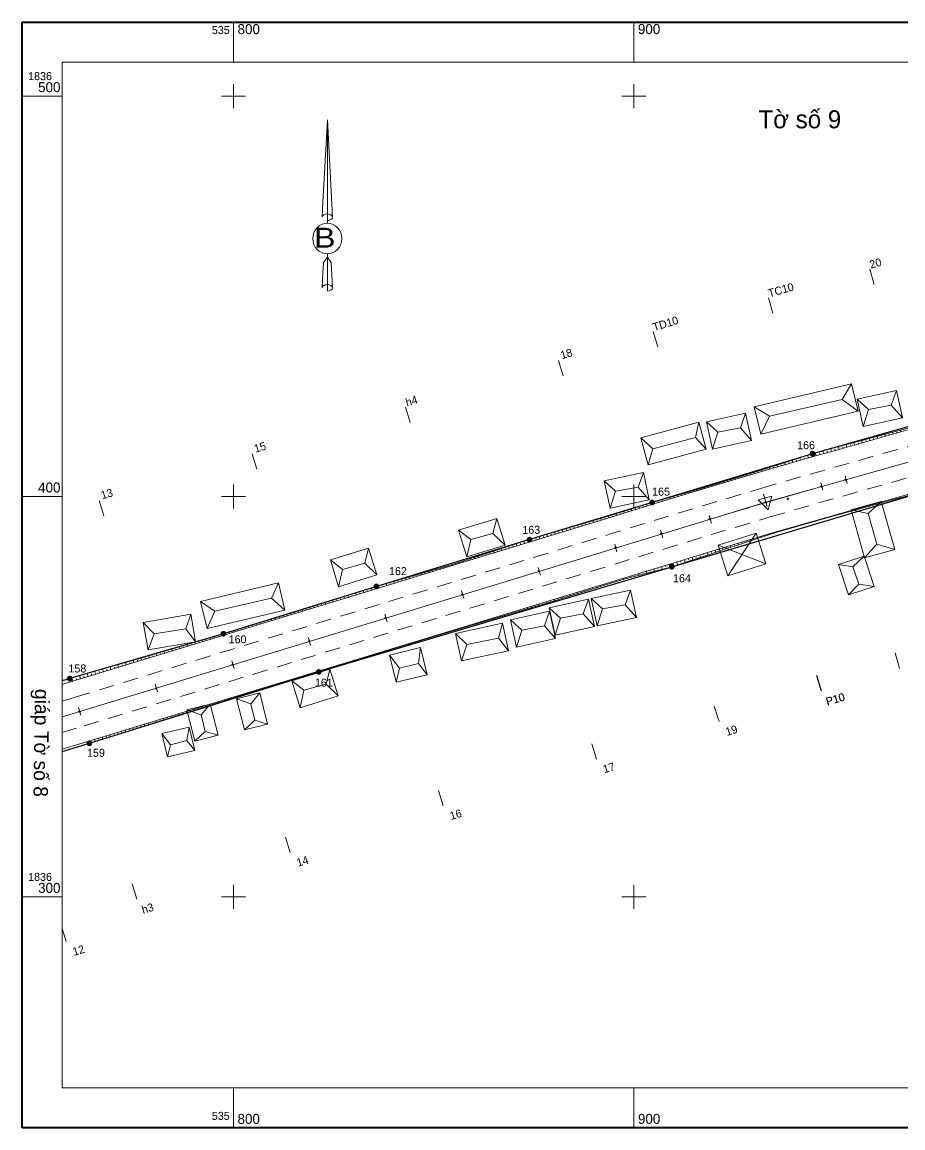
# Model space of a CAD drawing. Header units: metres. Extents: x 535747 to 536144, y 1836242 to 1836519.
# Drawn here: x 535747.2 to 535967.2, y 1836242.3 to 1836518.5 of the extents above; entities that cross this region are included whole.
import ezdxf
from ezdxf.enums import TextEntityAlignment as Align

# ---------------------------------------------------------------- set-up
doc = ezdxf.new("R2010")
doc.units = ezdxf.units.M
doc.header["$MEASUREMENT"] = 0
doc.linetypes.add('DGN Style 2', pattern=[6.2979, 3.77874, -2.51916])
doc.layers.get('0').update_dxf_attribs({"color": 1})
for name, color, linetype, lineweight in [('Level 2', 1, 'Continuous', 0), ('Level 3', 1, 'Continuous', 0), ('Level 4', 1, 'Continuous', 0), ('Level 44', 1, 'Continuous', 0), ('Level 5', 1, 'Continuous', 0), ('Level 51', 1, 'Continuous', 0), ('Level 62', 1, 'Continuous', 0), ('Level 63', 1, 'Continuous', 0), ('Level 8', 1, 'Continuous', 0), ('Level 9', 1, 'Continuous', 0)]:
    doc.layers.add(name, color=color, linetype=linetype, lineweight=lineweight)
doc.styles.add('Style-CHAR_FAST_FONT', font='CHAR_FAST_FONT.shx')
doc.styles.add('Style-STANDARD', font='STANDARD.shx')

# ---------------------------------------------------------------- blocks, each defined once
blk = doc.blocks.new('DDCT_1')
at = {"color": 0, "linetype": 'Continuous', "lineweight": 0}
for p, q in [((6.2, 0), (-6.2, 0)), ((0, -6.2), (0, 6.2))]:
    blk.add_line(p, q, dxfattribs=at)
blk = doc.blocks.new('BLOCK_')
at = {"color": 0, "linetype": 'ByBlock', "lineweight": 0}
blk.add_point((0, 0), dxfattribs=at)
blk = doc.blocks.new('KH_DIN')
at = {"color": 0, "linetype": 'Continuous', "lineweight": 0, "flags": 128}
blk.add_lwpolyline([(1.08, -1.83), (1.09, 1.71), (-1.99, -0.04)], close=True, dxfattribs=at)
blk.add_lwpolyline([(-0.05, 0, 1), (0.05, 0, 1)], format="xyb", close=True, dxfattribs=at)
at = {"color": 0, "linetype": 'Continuous', "lineweight": 0}
blk.add_blockref('BLOCK_', (0, 0), dxfattribs=at)
at = {"color": 0, "linetype": 'Continuous', "lineweight": 0, "style": 'Style-STANDARD', "flags": 1}
blk.add_attdef('xdata0', text='', height=1, rotation=253.5993, dxfattribs=at).set_placement((0, 0), align=Align.TOP_LEFT)
blk.add_attdef('xdata0', text='', height=1, rotation=253.5993, dxfattribs=at).set_placement((0, 0), align=Align.TOP_LEFT)
blk = doc.blocks.new('*U37')
at = {"layer": 'Level 51', "color": 7, "linetype": 'Continuous', "lineweight": 0}
for p, q in [((0.07, 50.71), (-2.51, 2.06)), ((0.07, 50.71), (3.13, -6.91)), ((0.07, 50.71), (3.13, -6.91)), ((0.07, 50.71), (3.13, -6.91)), ((0.07, -4.97), (0.07, 50.71)), ((-2.51, 2.06), (-3, -6.79)), ((0.07, -4.97), (0.07, -7.2)), ((0.07, -7.2), (0.07, -8.85)), ((0.07, -8.85), (0.07, -10.51)), ((0.07, -8.85), (0.07, -10.51)), ((0.07, -8.85), (0.07, -10.51)), ((3.13, -6.91), (3.13, -6.79)), ((0.07, -30.46), (-2.19, -33.65)), ((0.07, -30.46), (0.07, -28.57)), ((0.07, -30.46), (0.07, -28.57)), ((0.07, -30.46), (0.07, -28.57)), ((0.07, -30.46), (2.32, -33.65)), ((0.07, -30.46), (2.32, -33.65)), ((0.07, -30.46), (2.32, -33.65)), ((0.07, -46.79), (0.07, -30.46)), ((-2.19, -33.65), (-2.51, -39.72)), ((2.32, -33.65), (3.13, -48.72)), ((2.32, -33.65), (3.13, -48.72)), ((2.32, -33.65), (3.13, -48.72)), ((-2.51, -39.72), (-3, -48.53)), ((0.07, -46.79), (0.07, -48.98)), ((0.07, -48.98), (0.07, -50.66)), ((3.13, -48.72), (3.13, -48.53))]:
    blk.add_line(p, q, dxfattribs=at)
at = {"layer": 'Level 51', "color": 7, "linetype": 'Continuous', "lineweight": 0, "extrusion": (0, 0, -1)}
for centre, start_param, end_param in [((0.04, -6.91), 3.208733, 4.712389), ((0.04, -48.7), 3.208907, 3.792116), ((0.04, -48.7), 3.792116, 4.712389)]:
    blk.add_ellipse(centre, major_axis=(3.06, 0), ratio=0.632193, start_param=start_param, end_param=end_param, dxfattribs=at)
at = {"layer": 'Level 51', "color": 7, "linetype": 'Continuous', "lineweight": 0}
for centre, start_param, end_param in [((0.04, -6.91), 0.067141, 1.570796), ((0.04, -6.91), 4.712389, 6.283185), ((0.04, -48.7), 0.067141, 1.570796), ((0.04, -48.7), 4.712389, 6.283185)]:
    blk.add_ellipse(centre, major_axis=(3.06, 0), ratio=0.632193, start_param=start_param, end_param=end_param, dxfattribs=at)
blk.add_ellipse((0.05, -19.53), major_axis=(0, 9.03), ratio=0.956213, dxfattribs=at)
at = {"layer": 'Level 51', "color": 7, "linetype": 'Continuous', "lineweight": 0, "insert": (-1.42, -24.91), "char_height": 11.8046, "attachment_point": 8, "line_spacing_factor": 0.60241, "style": 'Style-CHAR_FAST_FONT'}
blk.add_mtext('\\H1.000000x;\\W1.194961;\\T1.000;B\\P', dxfattribs=at)
blk = doc.blocks.new('*U40')
at = {"layer": 'Level 44', "color": 7, "linetype": 'Continuous', "lineweight": 0}
blk.add_line((-2.8, -0.24), (2.86, 0.82), dxfattribs=at)
at = {"layer": 'Level 44', "color": 7, "linetype": 'Continuous', "lineweight": 0, "flags": 128}
blk.add_lwpolyline([(-4.15, -4.48), (5.63, -2.36), (4.13, 4.48), (-5.63, 2.36)], close=True, dxfattribs=at)
for points in [[(4.13, 4.48), (2.86, 0.82), (5.63, -2.36)], [(-5.63, 2.36), (-2.8, -0.24), (-4.15, -4.48)]]:
    blk.add_lwpolyline(points, dxfattribs=at)

msp = doc.modelspace()

# ---------------------------------------------------------------- hatches: boundary and pattern name
at = {"layer": 'Level 4', "linetype": 'Continuous', "lineweight": 0}
h = msp.add_hatch(color=7, dxfattribs=at)
edge = h.paths.add_edge_path()
edge.add_arc((535944.6, 1836410.7), 0.71868, 270, 630)
h = msp.add_hatch(color=7, dxfattribs=at)
edge = h.paths.add_edge_path()
edge.add_arc((535904.56, 1836398.51), 0.71868, 270, 630)
h = msp.add_hatch(color=7, dxfattribs=at)
edge = h.paths.add_edge_path()
edge.add_arc((535873.93, 1836389.24), 0.71868, 270, 630)
h = msp.add_hatch(color=7, dxfattribs=at)
edge = h.paths.add_edge_path()
edge.add_arc((535909.46, 1836382.45), 0.71868, 270, 630)
h = msp.add_hatch(color=7, dxfattribs=at)
edge = h.paths.add_edge_path()
edge.add_arc((535835.69, 1836377.53), 0.71868, 270, 630)
h = msp.add_hatch(color=7, dxfattribs=at)
edge = h.paths.add_edge_path()
edge.add_arc((535797.46, 1836365.73), 0.71868, 270, 630)
h = msp.add_hatch(color=7, dxfattribs=at)
edge = h.paths.add_edge_path()
edge.add_arc((535821.28, 1836356.19), 0.71868, 270, 630)
h = msp.add_hatch(color=7, dxfattribs=at)
edge = h.paths.add_edge_path()
edge.add_arc((535759.07, 1836354.51), 0.71868, 270, 630)
h = msp.add_hatch(color=7, dxfattribs=at)
edge = h.paths.add_edge_path()
edge.add_arc((535763.99, 1836338.36), 0.71868, 270, 630)

# ---------------------------------------------------------------- linework, layer by layer
at = {"layer": 'Level 2', "color": 7, "linetype": 'Continuous', "lineweight": 0}
for p, q in [((535960, 1836452.97), (535958.91, 1836456.82)), ((535934.67, 1836445.81), (535933.59, 1836449.66)), ((535905.97, 1836437.38), (535904.8, 1836441.21)), ((535882.36, 1836430.18), (535881.19, 1836434.01)), ((535844.1, 1836418.52), (535842.93, 1836422.35)), ((535960.89, 1836414.51), (535960.75, 1836414.99)), ((535961.85, 1836414.78), (535961.78, 1836415.02)), ((535962.81, 1836415.06), (535962.68, 1836415.51)), ((535963.77, 1836415.33), (535963.71, 1836415.55)), ((535964.73, 1836415.6), (535964.62, 1836416.02)), ((535965.7, 1836415.87), (535965.64, 1836416.08)), ((535966.66, 1836416.14), (535966.55, 1836416.54)), ((535951.26, 1836411.79), (535951.09, 1836412.41)), ((535952.22, 1836412.06), (535952.14, 1836412.37)), ((535953.19, 1836412.34), (535953.02, 1836412.92)), ((535954.15, 1836412.61), (535954.07, 1836412.9)), ((535955.11, 1836412.88), (535954.95, 1836413.44)), ((535956.07, 1836413.15), (535956, 1836413.43)), ((535957.04, 1836413.42), (535956.89, 1836413.96)), ((535958, 1836413.7), (535957.93, 1836413.96)), ((535958.96, 1836413.97), (535958.82, 1836414.47)), ((535959.92, 1836414.24), (535959.85, 1836414.49)), ((535805.84, 1836406.85), (535804.67, 1836410.68)), ((535941.64, 1836409.06), (535941.46, 1836409.69)), ((535942.6, 1836409.33), (535942.51, 1836409.67)), ((535943.57, 1836409.61), (535943.37, 1836410.3)), ((535944.53, 1836409.89), (535944.42, 1836410.25)), ((535945.49, 1836410.16), (535945.29, 1836410.88)), ((535946.45, 1836410.43), (535946.35, 1836410.78)), ((535947.41, 1836410.7), (535947.22, 1836411.39)), ((535948.38, 1836410.98), (535948.28, 1836411.31)), ((535949.34, 1836411.25), (535949.15, 1836411.9)), ((535950.3, 1836411.52), (535950.21, 1836411.84)), ((535932.03, 1836406.29), (535931.93, 1836406.64)), ((535932.99, 1836406.57), (535932.94, 1836406.76)), ((535933.96, 1836406.84), (535933.84, 1836407.25)), ((535934.92, 1836407.12), (535934.85, 1836407.34)), ((535935.88, 1836407.4), (535935.74, 1836407.86)), ((535936.84, 1836407.67), (535936.77, 1836407.92)), ((535937.8, 1836407.95), (535937.65, 1836408.47)), ((535938.76, 1836408.23), (535938.68, 1836408.5)), ((535939.72, 1836408.5), (535939.56, 1836409.08)), ((535940.68, 1836408.78), (535940.6, 1836409.08)), ((535922.44, 1836403.43), (535922.36, 1836403.7)), ((535923.4, 1836403.72), (535923.36, 1836403.85)), ((535924.36, 1836404.01), (535924.28, 1836404.28)), ((535925.32, 1836404.29), (535925.27, 1836404.43)), ((535926.27, 1836404.58), (535926.19, 1836404.87)), ((535927.23, 1836404.87), (535927.19, 1836405.01)), ((535928.19, 1836405.15), (535928.1, 1836405.45)), ((535929.15, 1836405.44), (535929.1, 1836405.59)), ((535930.11, 1836405.73), (535930.01, 1836406.03)), ((535931.07, 1836406.02), (535931.03, 1836406.17)), ((535952.72, 1836405.19), (535953.27, 1836403.27)), ((535913.83, 1836400.83), (535913.78, 1836400.98)), ((535914.78, 1836401.13), (535914.7, 1836401.4)), ((535915.74, 1836401.42), (535915.7, 1836401.55)), ((535916.69, 1836401.71), (535916.62, 1836401.95)), ((535917.65, 1836402), (535917.62, 1836402.12)), ((535918.61, 1836402.28), (535918.54, 1836402.53)), ((535919.57, 1836402.57), (535919.53, 1836402.7)), ((535920.53, 1836402.86), (535920.45, 1836403.11)), ((535921.48, 1836403.15), (535921.45, 1836403.28)), ((535946.64, 1836403.47), (535947.18, 1836401.55)), ((535767.57, 1836395.19), (535766.41, 1836399.02)), ((535905.22, 1836398.21), (535905.08, 1836398.66)), ((535906.17, 1836398.5), (535906.11, 1836398.72)), ((535907.13, 1836398.79), (535907, 1836399.21)), ((535908.09, 1836399.09), (535908.03, 1836399.28)), ((535909.04, 1836399.38), (535908.93, 1836399.76)), ((535910, 1836399.67), (535909.94, 1836399.85)), ((535910.96, 1836399.96), (535910.85, 1836400.3)), ((535911.91, 1836400.25), (535911.86, 1836400.41)), ((535912.87, 1836400.54), (535912.77, 1836400.85)), ((535932.36, 1836400.58), (535932.98, 1836398.55)), ((535932.36, 1836400.58), (535932.98, 1836398.55)), ((535932.36, 1836400.58), (535932.98, 1836398.55)), ((535932.36, 1836400.58), (535932.98, 1836398.55)), ((535932.7, 1836399.46), (535933.26, 1836397.54)), ((535932.7, 1836399.46), (535933.26, 1836397.54)), ((535960.57, 1836398.31), (535960.63, 1836398.09)), ((535961.53, 1836398.59), (535961.56, 1836398.47)), ((535962.49, 1836398.86), (535962.56, 1836398.61)), ((535963.45, 1836399.13), (535963.49, 1836399)), ((535964.42, 1836399.4), (535964.49, 1836399.14)), ((535965.38, 1836399.67), (535965.42, 1836399.54)), ((535966.34, 1836399.95), (535966.42, 1836399.66)), ((535895.65, 1836395.29), (535895.53, 1836395.71)), ((535896.61, 1836395.59), (535896.54, 1836395.79)), ((535897.56, 1836395.88), (535897.44, 1836396.3)), ((535898.52, 1836396.17), (535898.46, 1836396.38)), ((535899.48, 1836396.46), (535899.35, 1836396.89)), ((535900.43, 1836396.75), (535900.37, 1836396.97)), ((535901.39, 1836397.04), (535901.26, 1836397.49)), ((535902.35, 1836397.34), (535902.28, 1836397.56)), ((535903.3, 1836397.63), (535903.17, 1836398.08)), ((535904.26, 1836397.92), (535904.19, 1836398.15)), ((535950.94, 1836395.6), (535950.99, 1836395.44)), ((535951.91, 1836395.87), (535951.93, 1836395.79)), ((535952.87, 1836396.14), (535952.91, 1836395.98)), ((535953.83, 1836396.41), (535953.85, 1836396.33)), ((535954.79, 1836396.68), (535954.84, 1836396.52)), ((535955.76, 1836396.96), (535955.78, 1836396.87)), ((535956.72, 1836397.23), (535956.77, 1836397.05)), ((535957.68, 1836397.5), (535957.71, 1836397.4)), ((535958.64, 1836397.77), (535958.7, 1836397.57)), ((535959.6, 1836398.04), (535959.63, 1836397.94)), ((535886.09, 1836392.38), (535885.95, 1836392.82)), ((535887.04, 1836392.67), (535886.98, 1836392.89)), ((535888, 1836392.96), (535887.87, 1836393.39)), ((535888.96, 1836393.25), (535888.89, 1836393.47)), ((535889.91, 1836393.54), (535889.78, 1836393.97)), ((535890.87, 1836393.84), (535890.81, 1836394.04)), ((535891.82, 1836394.13), (535891.7, 1836394.54)), ((535892.78, 1836394.42), (535892.72, 1836394.62)), ((535893.74, 1836394.71), (535893.62, 1836395.11)), ((535894.69, 1836395), (535894.63, 1836395.21)), ((535918.8, 1836395.29), (535919.38, 1836393.38)), ((535941.33, 1836392.84), (535941.38, 1836392.68)), ((535942.29, 1836393.12), (535942.32, 1836393.04)), ((535943.25, 1836393.39), (535943.3, 1836393.23)), ((535944.21, 1836393.67), (535944.24, 1836393.59)), ((535945.18, 1836393.95), (535945.22, 1836393.79)), ((535946.14, 1836394.22), (535946.16, 1836394.14)), ((535947.1, 1836394.5), (535947.14, 1836394.34)), ((535948.06, 1836394.77), (535948.08, 1836394.7)), ((535949.02, 1836395.05), (535949.06, 1836394.9)), ((535949.98, 1836395.32), (535950, 1836395.25)), ((535876.52, 1836389.46), (535876.37, 1836389.97)), ((535877.48, 1836389.75), (535877.4, 1836390)), ((535878.43, 1836390.04), (535878.28, 1836390.54)), ((535879.39, 1836390.34), (535879.32, 1836390.58)), ((535880.35, 1836390.63), (535880.2, 1836391.11)), ((535881.3, 1836390.92), (535881.23, 1836391.16)), ((535882.26, 1836391.21), (535882.12, 1836391.68)), ((535883.22, 1836391.5), (535883.15, 1836391.73)), ((535884.17, 1836391.79), (535884.03, 1836392.25)), ((535885.13, 1836392.09), (535885.06, 1836392.31)), ((535906.67, 1836391.6), (535907.25, 1836389.68)), ((535931.74, 1836390.04), (535931.82, 1836389.78)), ((535932.7, 1836390.32), (535932.73, 1836390.21)), ((535933.66, 1836390.61), (535933.72, 1836390.41)), ((535934.62, 1836390.9), (535934.64, 1836390.81)), ((535935.57, 1836391.18), (535935.61, 1836391.01)), ((535936.53, 1836391.46), (535936.55, 1836391.37)), ((535937.49, 1836391.73), (535937.53, 1836391.57)), ((535938.45, 1836392.01), (535938.47, 1836391.93)), ((535939.41, 1836392.29), (535939.46, 1836392.12)), ((535940.37, 1836392.56), (535940.39, 1836392.48)), ((535868.87, 1836387.13), (535868.74, 1836387.56)), ((535869.82, 1836387.42), (535869.76, 1836387.65)), ((535870.78, 1836387.71), (535870.64, 1836388.18)), ((535871.74, 1836388), (535871.66, 1836388.25)), ((535872.69, 1836388.3), (535872.54, 1836388.79)), ((535873.65, 1836388.59), (535873.57, 1836388.84)), ((535874.61, 1836388.88), (535874.45, 1836389.4)), ((535875.56, 1836389.17), (535875.49, 1836389.43)), ((535895.19, 1836388.1), (535895.77, 1836386.18)), ((535922.16, 1836387.17), (535922.31, 1836386.66)), ((535923.12, 1836387.45), (535923.19, 1836387.21)), ((535924.08, 1836387.74), (535924.21, 1836387.28)), ((535925.04, 1836388.03), (535925.1, 1836387.81)), ((535925.99, 1836388.32), (535926.12, 1836387.91)), ((535926.95, 1836388.6), (535927.01, 1836388.41)), ((535927.91, 1836388.89), (535928.02, 1836388.53)), ((535928.87, 1836389.18), (535928.92, 1836389.01)), ((535929.83, 1836389.46), (535929.92, 1836389.16)), ((535930.78, 1836389.75), (535930.83, 1836389.61)), ((535859.3, 1836384.21), (535859.22, 1836384.49)), ((535860.26, 1836384.5), (535860.21, 1836384.65)), ((535861.22, 1836384.8), (535861.12, 1836385.1)), ((535862.17, 1836385.09), (535862.12, 1836385.25)), ((535863.13, 1836385.38), (535863.03, 1836385.72)), ((535864.09, 1836385.67), (535864.03, 1836385.85)), ((535865.04, 1836385.96), (535864.93, 1836386.33)), ((535866, 1836386.25), (535865.94, 1836386.45)), ((535866.96, 1836386.55), (535866.83, 1836386.95)), ((535867.91, 1836386.84), (535867.85, 1836387.05)), ((535913.55, 1836384.55), (535913.66, 1836384.2)), ((535914.51, 1836384.84), (535914.71, 1836384.17)), ((535915.47, 1836385.13), (535915.56, 1836384.8)), ((535916.42, 1836385.42), (535916.61, 1836384.79)), ((535917.38, 1836385.71), (535917.47, 1836385.41)), ((535918.33, 1836386.01), (535918.51, 1836385.41)), ((535919.29, 1836386.3), (535919.38, 1836386.01)), ((535920.25, 1836386.59), (535920.42, 1836386.04)), ((535921.2, 1836386.88), (535921.29, 1836386.61)), ((535850.69, 1836381.59), (535850.65, 1836381.72)), ((535851.65, 1836381.88), (535851.57, 1836382.13)), ((535852.61, 1836382.17), (535852.57, 1836382.29)), ((535853.56, 1836382.46), (535853.5, 1836382.69)), ((535854.52, 1836382.75), (535854.49, 1836382.86)), ((535855.48, 1836383.05), (535855.41, 1836383.26)), ((535856.43, 1836383.34), (535856.4, 1836383.45)), ((535857.39, 1836383.63), (535857.31, 1836383.87)), ((535858.35, 1836383.92), (535858.31, 1836384.05)), ((535876.06, 1836382.26), (535876.64, 1836380.35)), ((535903.99, 1836381.63), (535904.07, 1836381.36)), ((535904.94, 1836381.92), (535905.12, 1836381.34)), ((535905.9, 1836382.21), (535906, 1836381.9)), ((535906.86, 1836382.51), (535907.06, 1836381.83)), ((535907.81, 1836382.8), (535907.92, 1836382.44)), ((535908.77, 1836383.09), (535909, 1836382.33)), ((535909.73, 1836383.38), (535909.84, 1836383)), ((535910.68, 1836383.67), (535910.91, 1836382.92)), ((535911.64, 1836383.96), (535911.75, 1836383.6)), ((535912.6, 1836384.26), (535912.81, 1836383.55)), ((535841.13, 1836378.67), (535841.07, 1836378.87)), ((535842.09, 1836378.96), (535841.97, 1836379.35)), ((535843.04, 1836379.26), (535842.99, 1836379.44)), ((535844, 1836379.55), (535843.89, 1836379.9)), ((535844.95, 1836379.84), (535844.9, 1836380.01)), ((535845.91, 1836380.13), (535845.81, 1836380.46)), ((535846.87, 1836380.42), (535846.82, 1836380.58)), ((535847.82, 1836380.71), (535847.73, 1836381.02)), ((535848.78, 1836381), (535848.74, 1836381.15)), ((535849.74, 1836381.3), (535849.65, 1836381.57)), ((535895.38, 1836379.01), (535895.46, 1836378.73)), ((535896.33, 1836379.3), (535896.38, 1836379.16)), ((535897.29, 1836379.59), (535897.37, 1836379.33)), ((535898.25, 1836379.88), (535898.29, 1836379.74)), ((535899.2, 1836380.17), (535899.3, 1836379.85)), ((535900.16, 1836380.46), (535900.22, 1836380.28)), ((535901.12, 1836380.76), (535901.24, 1836380.35)), ((535902.07, 1836381.05), (535902.14, 1836380.82)), ((535903.03, 1836381.34), (535903.18, 1836380.84)), ((535832.52, 1836376.05), (535832.38, 1836376.5)), ((535833.48, 1836376.34), (535833.41, 1836376.57)), ((535834.43, 1836376.63), (535834.29, 1836377.09)), ((535835.39, 1836376.92), (535835.32, 1836377.16)), ((535836.35, 1836377.21), (535836.2, 1836377.68)), ((535837.3, 1836377.51), (535837.23, 1836377.73)), ((535838.26, 1836377.8), (535838.13, 1836378.23)), ((535839.22, 1836378.09), (535839.15, 1836378.3)), ((535840.17, 1836378.38), (535840.05, 1836378.79)), ((535856.93, 1836376.43), (535857.51, 1836374.52)), ((535885.81, 1836376.09), (535885.92, 1836375.75)), ((535886.77, 1836376.38), (535886.82, 1836376.21)), ((535887.73, 1836376.67), (535887.83, 1836376.35)), ((535888.68, 1836376.97), (535888.73, 1836376.8)), ((535889.64, 1836377.26), (535889.73, 1836376.94)), ((535890.6, 1836377.55), (535890.64, 1836377.39)), ((535891.55, 1836377.84), (535891.64, 1836377.54)), ((535892.51, 1836378.13), (535892.55, 1836377.98)), ((535893.46, 1836378.42), (535893.55, 1836378.14)), ((535894.42, 1836378.71), (535894.46, 1836378.57)), ((535822.95, 1836373.13), (535822.84, 1836373.52)), ((535823.91, 1836373.42), (535823.85, 1836373.62)), ((535824.87, 1836373.71), (535824.75, 1836374.12)), ((535825.82, 1836374.01), (535825.76, 1836374.21)), ((535826.78, 1836374.3), (535826.65, 1836374.71)), ((535827.74, 1836374.59), (535827.67, 1836374.8)), ((535828.69, 1836374.88), (535828.56, 1836375.31)), ((535829.65, 1836375.17), (535829.58, 1836375.39)), ((535830.61, 1836375.46), (535830.47, 1836375.9)), ((535831.56, 1836375.76), (535831.5, 1836375.98)), ((535877.2, 1836373.47), (535877.26, 1836373.28)), ((535878.16, 1836373.76), (535878.28, 1836373.37)), ((535879.12, 1836374.05), (535879.18, 1836373.85)), ((535880.07, 1836374.34), (535880.19, 1836373.96)), ((535881.03, 1836374.63), (535881.09, 1836374.44)), ((535881.99, 1836374.92), (535882.1, 1836374.55)), ((535882.94, 1836375.22), (535883, 1836375.03)), ((535883.9, 1836375.51), (535884.01, 1836375.15)), ((535884.86, 1836375.8), (535884.91, 1836375.62)), ((535813.39, 1836370.21), (535813.28, 1836370.56)), ((535814.35, 1836370.51), (535814.29, 1836370.68)), ((535815.3, 1836370.8), (535815.2, 1836371.15)), ((535816.26, 1836371.09), (535816.21, 1836371.26)), ((535817.22, 1836371.38), (535817.11, 1836371.73)), ((535818.17, 1836371.67), (535818.12, 1836371.85)), ((535819.13, 1836371.96), (535819.02, 1836372.33)), ((535820.08, 1836372.26), (535820.03, 1836372.44)), ((535821.04, 1836372.55), (535820.93, 1836372.93)), ((535822, 1836372.84), (535821.94, 1836373.03)), ((535837.8, 1836370.6), (535838.38, 1836368.69)), ((535867.64, 1836370.55), (535867.68, 1836370.4)), ((535868.59, 1836370.84), (535868.69, 1836370.54)), ((535869.55, 1836371.13), (535869.6, 1836370.98)), ((535870.51, 1836371.42), (535870.61, 1836371.1)), ((535871.46, 1836371.72), (535871.51, 1836371.55)), ((535872.42, 1836372.01), (535872.52, 1836371.67)), ((535873.38, 1836372.3), (535873.43, 1836372.13)), ((535874.33, 1836372.59), (535874.44, 1836372.24)), ((535875.29, 1836372.88), (535875.35, 1836372.7)), ((535876.25, 1836373.17), (535876.36, 1836372.8)), ((535805.74, 1836367.88), (535805.63, 1836368.22)), ((535806.69, 1836368.17), (535806.64, 1836368.34)), ((535807.65, 1836368.47), (535807.55, 1836368.81)), ((535808.61, 1836368.76), (535808.55, 1836368.93)), ((535809.56, 1836369.05), (535809.46, 1836369.39)), ((535810.52, 1836369.34), (535810.47, 1836369.51)), ((535811.48, 1836369.63), (535811.37, 1836369.98)), ((535812.43, 1836369.92), (535812.38, 1836370.1)), ((535859.03, 1836367.92), (535859.1, 1836367.7)), ((535859.99, 1836368.22), (535860.02, 1836368.1)), ((535860.94, 1836368.51), (535861.02, 1836368.27)), ((535861.9, 1836368.8), (535861.94, 1836368.68)), ((535862.86, 1836369.09), (535862.93, 1836368.84)), ((535863.81, 1836369.38), (535863.85, 1836369.25)), ((535864.77, 1836369.67), (535864.85, 1836369.4)), ((535865.73, 1836369.97), (535865.77, 1836369.83)), ((535866.68, 1836370.26), (535866.77, 1836369.97)), ((535796.17, 1836364.97), (535796.07, 1836365.31)), ((535797.13, 1836365.26), (535797.08, 1836365.43)), ((535798.08, 1836365.55), (535797.98, 1836365.89)), ((535799.04, 1836365.84), (535798.99, 1836366.01)), ((535800, 1836366.13), (535799.89, 1836366.47)), ((535800.95, 1836366.42), (535800.9, 1836366.59)), ((535801.91, 1836366.72), (535801.81, 1836367.05)), ((535802.87, 1836367.01), (535802.82, 1836367.18)), ((535803.82, 1836367.3), (535803.72, 1836367.64)), ((535804.78, 1836367.59), (535804.73, 1836367.76)), ((535849.46, 1836365.01), (535849.51, 1836364.85)), ((535850.42, 1836365.3), (535850.45, 1836365.22)), ((535851.38, 1836365.59), (535851.43, 1836365.42)), ((535852.33, 1836365.88), (535852.36, 1836365.8)), ((535853.29, 1836366.18), (535853.35, 1836365.99)), ((535854.25, 1836366.47), (535854.28, 1836366.37)), ((535855.2, 1836366.76), (535855.26, 1836366.56)), ((535856.16, 1836367.05), (535856.19, 1836366.95)), ((535857.12, 1836367.34), (535857.18, 1836367.13)), ((535858.07, 1836367.63), (535858.11, 1836367.53)), ((535786.61, 1836362.05), (535786.48, 1836362.48)), ((535787.56, 1836362.34), (535787.5, 1836362.55)), ((535788.52, 1836362.63), (535788.39, 1836363.04)), ((535789.48, 1836362.92), (535789.41, 1836363.13)), ((535790.43, 1836363.22), (535790.31, 1836363.61)), ((535791.39, 1836363.51), (535791.33, 1836363.7)), ((535792.35, 1836363.8), (535792.23, 1836364.18)), ((535793.3, 1836364.09), (535793.25, 1836364.28)), ((535794.26, 1836364.38), (535794.15, 1836364.75)), ((535795.21, 1836364.67), (535795.16, 1836364.85)), ((535818.67, 1836364.77), (535819.25, 1836362.85)), ((535840.86, 1836362.38), (535840.87, 1836362.34)), ((535841.81, 1836362.68), (535841.84, 1836362.57)), ((535842.77, 1836362.97), (535842.79, 1836362.91)), ((535843.72, 1836363.26), (535843.76, 1836363.14)), ((535844.68, 1836363.55), (535844.7, 1836363.49)), ((535845.64, 1836363.84), (535845.68, 1836363.71)), ((535846.59, 1836364.13), (535846.62, 1836364.07)), ((535847.55, 1836364.43), (535847.59, 1836364.28)), ((535848.51, 1836364.72), (535848.53, 1836364.64)), ((535777.04, 1836359.13), (535776.88, 1836359.65)), ((535778, 1836359.43), (535777.92, 1836359.68)), ((535778.95, 1836359.72), (535778.8, 1836360.21)), ((535779.91, 1836360.01), (535779.84, 1836360.25)), ((535780.87, 1836360.3), (535780.72, 1836360.77)), ((535781.82, 1836360.59), (535781.75, 1836360.83)), ((535782.78, 1836360.88), (535782.64, 1836361.34)), ((535783.74, 1836361.17), (535783.67, 1836361.4)), ((535784.69, 1836361.47), (535784.56, 1836361.91)), ((535785.65, 1836361.76), (535785.58, 1836361.98)), ((535832.25, 1836359.76), (535832.29, 1836359.62)), ((535833.2, 1836360.05), (535833.22, 1836359.98)), ((535834.16, 1836360.34), (535834.2, 1836360.22)), ((535835.12, 1836360.63), (535835.13, 1836360.57)), ((535836.07, 1836360.93), (535836.11, 1836360.81)), ((535837.03, 1836361.22), (535837.05, 1836361.16)), ((535837.99, 1836361.51), (535838.02, 1836361.4)), ((535838.94, 1836361.8), (535838.96, 1836361.75)), ((535839.9, 1836362.09), (535839.93, 1836362)), ((535965.23, 1836360.92), (535966.32, 1836357.07)), ((535767.48, 1836356.22), (535767.27, 1836356.88)), ((535768.43, 1836356.51), (535768.33, 1836356.83)), ((535769.39, 1836356.8), (535769.2, 1836357.43)), ((535770.34, 1836357.09), (535770.25, 1836357.4)), ((535771.3, 1836357.38), (535771.12, 1836357.98)), ((535772.26, 1836357.68), (535772.17, 1836357.97)), ((535773.21, 1836357.97), (535773.04, 1836358.54)), ((535774.17, 1836358.26), (535774.09, 1836358.54)), ((535775.13, 1836358.55), (535774.96, 1836359.09)), ((535776.08, 1836358.84), (535776, 1836359.11)), ((535799.54, 1836358.93), (535800.12, 1836357.02)), ((535822.68, 1836356.84), (535822.74, 1836356.65)), ((535823.64, 1836357.14), (535823.67, 1836357.04)), ((535824.59, 1836357.43), (535824.65, 1836357.24)), ((535825.55, 1836357.72), (535825.58, 1836357.63)), ((535826.51, 1836358.01), (535826.56, 1836357.84)), ((535827.46, 1836358.3), (535827.49, 1836358.22)), ((535828.42, 1836358.59), (535828.47, 1836358.43)), ((535829.38, 1836358.88), (535829.4, 1836358.81)), ((535830.33, 1836359.18), (535830.38, 1836359.03)), ((535831.29, 1836359.47), (535831.31, 1836359.4)), ((535759.82, 1836353.88), (535759.59, 1836354.66)), ((535760.78, 1836354.18), (535760.66, 1836354.55)), ((535761.74, 1836354.47), (535761.51, 1836355.21)), ((535762.69, 1836354.76), (535762.58, 1836355.12)), ((535763.65, 1836355.05), (535763.43, 1836355.77)), ((535764.61, 1836355.34), (535764.5, 1836355.69)), ((535765.56, 1836355.63), (535765.35, 1836356.32)), ((535766.52, 1836355.93), (535766.42, 1836356.26)), ((535814.07, 1836354.22), (535814.1, 1836354.12)), ((535815.03, 1836354.51), (535815.09, 1836354.31)), ((535815.99, 1836354.8), (535816.02, 1836354.7)), ((535816.94, 1836355.09), (535817, 1836354.89)), ((535817.9, 1836355.39), (535817.93, 1836355.28)), ((535818.86, 1836355.68), (535818.92, 1836355.47)), ((535819.81, 1836355.97), (535819.84, 1836355.87)), ((535820.77, 1836356.26), (535820.83, 1836356.06)), ((535821.72, 1836356.55), (535821.76, 1836356.45)), ((535945.63, 1836355.32), (535946.76, 1836351.48)), ((535945.68, 1836355.33), (535946.81, 1836351.49)), ((535780.4, 1836353.1), (535780.99, 1836351.19)), ((535804.51, 1836351.3), (535804.54, 1836351.2)), ((535805.46, 1836351.59), (535805.53, 1836351.39)), ((535806.42, 1836351.89), (535806.45, 1836351.78)), ((535807.38, 1836352.18), (535807.44, 1836351.97)), ((535808.33, 1836352.47), (535808.36, 1836352.37)), ((535809.29, 1836352.76), (535809.35, 1836352.55)), ((535810.25, 1836353.05), (535810.28, 1836352.95)), ((535811.2, 1836353.34), (535811.27, 1836353.14)), ((535812.16, 1836353.64), (535812.19, 1836353.53)), ((535813.12, 1836353.93), (535813.18, 1836353.72)), ((535795.9, 1836348.68), (535795.98, 1836348.42)), ((535796.85, 1836348.97), (535796.89, 1836348.84)), ((535797.81, 1836349.26), (535797.89, 1836349.02)), ((535798.77, 1836349.55), (535798.8, 1836349.44)), ((535799.72, 1836349.84), (535799.79, 1836349.62)), ((535800.68, 1836350.14), (535800.71, 1836350.03)), ((535801.64, 1836350.43), (535801.7, 1836350.21)), ((535802.59, 1836350.72), (535802.63, 1836350.61)), ((535803.55, 1836351.01), (535803.61, 1836350.8)), ((535761.27, 1836347.27), (535761.86, 1836345.36)), ((535761.27, 1836347.27), (535761.86, 1836345.36)), ((535786.33, 1836345.76), (535786.43, 1836345.43)), ((535787.29, 1836346.05), (535787.34, 1836345.89)), ((535788.25, 1836346.35), (535788.34, 1836346.03)), ((535789.2, 1836346.64), (535789.25, 1836346.48)), ((535790.16, 1836346.93), (535790.25, 1836346.63)), ((535791.12, 1836347.22), (535791.16, 1836347.07)), ((535792.07, 1836347.51), (535792.16, 1836347.22)), ((535793.03, 1836347.8), (535793.07, 1836347.66)), ((535793.99, 1836348.1), (535794.07, 1836347.82)), ((535794.94, 1836348.39), (535794.98, 1836348.25)), ((535920.08, 1836347.6), (535921.25, 1836343.77)), ((535777.72, 1836343.14), (535777.79, 1836342.93)), ((535778.68, 1836343.43), (535778.8, 1836343.03)), ((535779.64, 1836343.72), (535779.7, 1836343.53)), ((535780.59, 1836344.01), (535780.71, 1836343.63)), ((535781.55, 1836344.3), (535781.61, 1836344.12)), ((535782.51, 1836344.6), (535782.62, 1836344.23)), ((535783.46, 1836344.89), (535783.52, 1836344.71)), ((535784.42, 1836345.18), (535784.53, 1836344.83)), ((535785.38, 1836345.47), (535785.43, 1836345.3)), ((535768.16, 1836340.22), (535768.24, 1836339.97)), ((535769.12, 1836340.51), (535769.27, 1836340.02)), ((535770.07, 1836340.8), (535770.15, 1836340.56)), ((535771.03, 1836341.1), (535771.17, 1836340.62)), ((535771.98, 1836341.39), (535772.06, 1836341.16)), ((535772.94, 1836341.68), (535773.08, 1836341.22)), ((535773.9, 1836341.97), (535773.97, 1836341.75)), ((535774.85, 1836342.26), (535774.99, 1836341.83)), ((535775.81, 1836342.55), (535775.88, 1836342.34)), ((535776.77, 1836342.85), (535776.89, 1836342.43)), ((535764.33, 1836339.05), (535764.41, 1836338.79)), ((535765.29, 1836339.35), (535765.45, 1836338.82)), ((535766.25, 1836339.64), (535766.32, 1836339.38)), ((535767.2, 1836339.93), (535767.36, 1836339.42)), ((535889.47, 1836338.26), (535890.64, 1836334.44)), ((535851.21, 1836326.6), (535852.38, 1836322.77)), ((535812.95, 1836314.93), (535814.12, 1836311.11)), ((535774.69, 1836303.27), (535775.86, 1836299.44)), ((535757.19, 1836292.09), (535758.18, 1836288.83))]:
    msp.add_line(p, q, dxfattribs=at)
at = {"layer": 'Level 2', "color": 7, "linetype": 'Continuous', "lineweight": 0, "flags": 128}
for points in [[(535930.7, 1836406.24), (535930.71, 1836406.25), (535944.6, 1836410.7), (535950.71, 1836412.31), (535970.03, 1836417.47), (535989.17, 1836423.29), (536008.41, 1836428.78), (536019.96, 1836432.03), (536029.65, 1836434.49), (536046.98, 1836439.19), (536065.77, 1836445.51), (536077.11, 1836448.85), (536089.73, 1836453.86)], [(536090.13, 1836452.79), (536077.31, 1836448.27), (536066.05, 1836444.61), (536047.06, 1836438.9), (536029.8, 1836433.99), (536020.17, 1836431.27), (536008.63, 1836428), (535989.38, 1836422.56), (535970.13, 1836417.13), (535950.89, 1836411.69), (535944.8, 1836409.97), (535930.8, 1836405.94), (535930.79, 1836405.93)], [(535935.17, 1836391.07), (535949.02, 1836395.05), (535955.1, 1836396.77), (535974.35, 1836402.21), (535993.59, 1836407.65), (536012.84, 1836413.09), (536024.39, 1836416.35), (536034.01, 1836419.07), (536051.37, 1836424.02), (536070.69, 1836429.82), (536082.25, 1836433.58), (536095.49, 1836438.25)], [(535935.22, 1836390.9), (535949.06, 1836394.9), (535955.15, 1836396.61), (535974.46, 1836401.83), (535993.7, 1836407.28), (536012.99, 1836412.57), (536024.46, 1836416.11), (536034.14, 1836418.6), (536051.6, 1836423.21), (536070.91, 1836429.11), (536082.5, 1836432.85), (536095.67, 1836437.74)], [(535759.07, 1836354.51), (535778.29, 1836360.05), (535797.46, 1836365.73), (535816.59, 1836371.57), (535835.69, 1836377.53), (535854.9, 1836383.09), (535873.93, 1836389.24), (535893.1, 1836394.95), (535904.56, 1836398.51), (535916.76, 1836401.99), (535930.7, 1836406.24), (535930.7, 1836406.24)], [(535930.79, 1836405.93), (535930.79, 1836405.93), (535916.83, 1836401.75), (535904.7, 1836398.05), (535893.22, 1836394.55), (535874.09, 1836388.72), (535854.96, 1836382.89), (535835.83, 1836377.06), (535816.7, 1836371.22), (535797.57, 1836365.39), (535778.44, 1836359.56), (535759.31, 1836353.73)], [(535763.83, 1836338.9), (535782.96, 1836344.73), (535802.09, 1836350.57), (535821.22, 1836356.4), (535840.35, 1836362.23), (535859.48, 1836368.06), (535878.61, 1836373.89), (535897.74, 1836379.73), (535909.22, 1836383.23), (535921.35, 1836386.92), (535935.17, 1836391.06), (535935.17, 1836391.07)], [(535763.99, 1836338.36), (535783.07, 1836344.38), (535802.15, 1836350.35), (535821.28, 1836356.19), (535840.38, 1836362.14), (535859.55, 1836367.84), (535878.73, 1836373.5), (535897.82, 1836379.47), (535909.46, 1836382.45), (535921.51, 1836386.4), (535935.21, 1836390.9), (535935.22, 1836390.9)], [(535757.19, 1836353.94), (535759.07, 1836354.51)], [(535757.19, 1836353.08), (535759.31, 1836353.73)], [(535757.19, 1836336.88), (535763.83, 1836338.9)], [(535757.19, 1836336.28), (535757.25, 1836336.3), (535763.99, 1836338.36)]]:
    msp.add_lwpolyline(points, dxfattribs=at)
at = {"layer": 'Level 2', "color": 7, "linetype": 'Continuous', "lineweight": 0}
for p in [(535932.96, 1836398.57), (535932.98, 1836398.55), (535932.98, 1836398.55), (535761.57, 1836346.31), (535761.57, 1836346.31)]:
    msp.add_point(p, dxfattribs=at)
at = {"layer": 'Level 3', "color": 7, "linetype": 'Continuous', "lineweight": 0}
for p, q in [((535946.91, 1836402.51), (536031.91, 1836426.53)), ((535946.91, 1836402.51), (535932.96, 1836398.57)), ((535919.09, 1836394.34), (535932.96, 1836398.57)), ((535761.57, 1836346.31), (535919.09, 1836394.34)), ((535757.19, 1836344.97), (535761.57, 1836346.31))]:
    msp.add_line(p, q, dxfattribs=at)
at = {"layer": 'Level 3', "color": 7, "linetype": 'Continuous', "lineweight": 0, "extrusion": (0, 0, -1)}
for centre, radius, start, end in [((-536354.70422, 1834959.50373), 1499.51991, 73.66592222, 74.21985556), ((-536356.35156, 1834960.07257), 1499.43783, 73.04523889, 73.59940278)]:
    msp.add_arc(centre, radius, start, end, dxfattribs=at)
at = {"layer": 'Level 44', "color": 7, "linetype": 'Continuous', "lineweight": 0}
for p, q in [((535933.83, 1836420.08), (535952.03, 1836424.22)), ((535958.61, 1836421.75), (535964.27, 1836422.81)), ((535904.7, 1836411.94), (535915.4, 1836414.78)), ((535920.96, 1836416.07), (535926.62, 1836417.14)), ((535895.4, 1836401.31), (535901.06, 1836402.37)), ((535961.78, 1836398.75), (535954.22, 1836396.66)), ((535958.49, 1836395.72), (535961.78, 1836398.75)), ((535961.78, 1836398.75), (535965.16, 1836386.78)), ((535954.22, 1836396.66), (535957.61, 1836384.7)), ((535954.22, 1836396.66), (535958.49, 1836395.72)), ((535958.49, 1836395.72), (535960.69, 1836388.13)), ((535921.02, 1836387.86), (535930.55, 1836390.85)), ((535923.42, 1836380.23), (535930.55, 1836390.85)), ((535930.55, 1836390.85), (535932.94, 1836383.22)), ((535921.02, 1836387.86), (535923.42, 1836380.23)), ((535932.94, 1836383.22), (535921.02, 1836387.86)), ((535957.61, 1836384.7), (535960.69, 1836388.13)), ((535960.69, 1836388.13), (535965.16, 1836386.78)), ((535951.07, 1836383.03), (535957.48, 1836385.14)), ((535954.7, 1836382.43), (535957.48, 1836385.14)), ((535959.98, 1836377.54), (535957.48, 1836385.14)), ((535965.16, 1836386.78), (535957.61, 1836384.7)), ((535923.42, 1836380.23), (535932.94, 1836383.22)), ((535951.07, 1836383.03), (535953.57, 1836375.43)), ((535951.07, 1836383.03), (535954.7, 1836382.43)), ((535954.7, 1836382.43), (535956.14, 1836378.12)), ((535953.57, 1836375.43), (535956.14, 1836378.12)), ((535953.57, 1836375.43), (535959.98, 1836377.54)), ((535956.14, 1836378.12), (535959.98, 1836377.54)), ((535795.33, 1836371.38), (535809.45, 1836374.61)), ((535881.7, 1836369.63), (535887.36, 1836370.69)), ((535892.18, 1836371.91), (535897.84, 1836372.97)), ((535780.15, 1836365.72), (535788.1, 1836366.92)), ((535871.97, 1836366.61), (535877.63, 1836367.68)), ((535858.26, 1836363.05), (535866.15, 1836364.6)), ((535841.42, 1836357.17), (535846.2, 1836358.3)), ((535804.3, 1836348.24), (535805.3, 1836344.13)), ((535791.9, 1836345.45), (535792.9, 1836341.34)), ((535784.27, 1836338.02), (535788.33, 1836339.07))]:
    msp.add_line(p, q, dxfattribs=at)
at = {"layer": 'Level 44', "color": 7, "linetype": 'Continuous', "lineweight": 0, "flags": 128}
for points in [[(535931.68, 1836415.56), (535956, 1836421.35), (535954.38, 1836428.16), (535930.06, 1836422.37)], [(535957.27, 1836417.51), (535967.05, 1836419.64), (535965.56, 1836426.48), (535955.78, 1836424.35)], [(535919.61, 1836411.83), (535929.39, 1836413.96), (535927.9, 1836420.8), (535918.13, 1836418.67)], [(535903.58, 1836407.91), (535918.05, 1836411.86), (535916.2, 1836418.61), (535901.73, 1836414.66)], [(535894.06, 1836397.07), (535903.83, 1836399.2), (535902.35, 1836406.04), (535892.57, 1836403.91)], [(535793.38, 1836367), (535812.84, 1836371.63), (535811.22, 1836378.44), (535791.76, 1836373.81)], [(535890.84, 1836367.67), (535900.61, 1836369.8), (535899.12, 1836376.64), (535889.35, 1836374.51)], [(535880.36, 1836365.39), (535890.13, 1836367.52), (535888.64, 1836374.36), (535878.87, 1836372.23)], [(535778.65, 1836361.68), (535790.47, 1836363.71), (535789.29, 1836370.61), (535777.46, 1836368.57)], [(535870.63, 1836362.37), (535880.41, 1836364.5), (535878.92, 1836371.34), (535869.14, 1836369.21)], [(535856.94, 1836358.94), (535868.66, 1836361.5), (535867.17, 1836368.34), (535855.45, 1836365.78)], [(535848.37, 1836355.49), (535846.72, 1836362.3), (535838.94, 1836360.41), (535840.59, 1836353.61)], [(535802.7, 1836341.73), (535808.52, 1836343.18), (535806.59, 1836350.94), (535800.77, 1836349.49)], [(535790.3, 1836338.93), (535796.12, 1836340.38), (535794.19, 1836348.15), (535788.37, 1836346.7)], [(535783.48, 1836334.96), (535790.29, 1836336.56), (535788.92, 1836342.4), (535782.1, 1836340.8)]]:
    msp.add_lwpolyline(points, close=True, dxfattribs=at)
for points in [[(535954.38, 1836428.16), (535952.03, 1836424.22), (535956, 1836421.35)], [(535965.56, 1836426.48), (535964.27, 1836422.81), (535967.05, 1836419.64)], [(535955.78, 1836424.35), (535958.61, 1836421.75), (535957.27, 1836417.51)], [(535927.9, 1836420.8), (535926.62, 1836417.14), (535929.39, 1836413.96)], [(535930.06, 1836422.37), (535933.83, 1836420.08), (535931.68, 1836415.56)], [(535916.2, 1836418.61), (535915.4, 1836414.78), (535918.05, 1836411.86)], [(535918.13, 1836418.67), (535920.96, 1836416.07), (535919.61, 1836411.83)], [(535901.73, 1836414.66), (535904.7, 1836411.94), (535903.58, 1836407.91)], [(535892.57, 1836403.91), (535895.4, 1836401.31), (535894.06, 1836397.07)], [(535902.35, 1836406.04), (535901.06, 1836402.37), (535903.83, 1836399.2)], [(535811.22, 1836378.44), (535809.45, 1836374.61), (535812.84, 1836371.63)], [(535899.12, 1836376.64), (535897.84, 1836372.97), (535900.61, 1836369.8)], [(535791.76, 1836373.81), (535795.33, 1836371.38), (535793.38, 1836367)], [(535888.64, 1836374.36), (535887.36, 1836370.69), (535890.13, 1836367.52)], [(535889.35, 1836374.51), (535892.18, 1836371.91), (535890.84, 1836367.67)], [(535789.29, 1836370.61), (535788.1, 1836366.92), (535790.47, 1836363.71)], [(535878.92, 1836371.34), (535877.63, 1836367.68), (535880.41, 1836364.5)], [(535878.87, 1836372.23), (535881.7, 1836369.63), (535880.36, 1836365.39)], [(535777.46, 1836368.57), (535780.15, 1836365.72), (535778.65, 1836361.68)], [(535867.17, 1836368.34), (535866.15, 1836364.6), (535868.66, 1836361.5)], [(535869.14, 1836369.21), (535871.97, 1836366.61), (535870.63, 1836362.37)], [(535855.45, 1836365.78), (535858.26, 1836363.05), (535856.94, 1836358.94)], [(535846.72, 1836362.3), (535846.2, 1836358.3), (535848.37, 1836355.49)], [(535838.94, 1836360.41), (535841.42, 1836357.17), (535840.59, 1836353.61)], [(535800.77, 1836349.49), (535804.3, 1836348.24), (535806.59, 1836350.94)], [(535788.37, 1836346.7), (535791.9, 1836345.45), (535794.19, 1836348.15)], [(535802.7, 1836341.73), (535805.3, 1836344.13), (535808.52, 1836343.18)], [(535782.1, 1836340.8), (535784.27, 1836338.02), (535783.48, 1836334.96)], [(535788.92, 1836342.4), (535788.33, 1836339.07), (535790.29, 1836336.56)], [(535790.3, 1836338.93), (535792.9, 1836341.34), (535796.12, 1836340.38)]]:
    msp.add_lwpolyline(points, dxfattribs=at)
at = {"layer": 'Level 5', "color": 7, "linetype": 'Continuous', "lineweight": 30}
for p, q in [((536008.41, 1836428.78), (535944.6, 1836410.7)), ((535944.6, 1836410.7), (535904.56, 1836398.51)), ((535904.56, 1836398.51), (535873.93, 1836389.24)), ((535873.93, 1836389.24), (535835.69, 1836377.53)), ((535821.28, 1836356.19), (535909.46, 1836382.45)), ((535835.69, 1836377.53), (535797.46, 1836365.73)), ((535797.46, 1836365.73), (535759.07, 1836354.51)), ((535759.07, 1836354.51), (535757.19, 1836353.94)), ((535763.99, 1836338.36), (535821.28, 1836356.19))]:
    msp.add_line(p, q, dxfattribs=at)
at = {"layer": 'Level 5', "color": 7, "linetype": 'Continuous', "lineweight": 30, "flags": 128}
for points in [[(535909.46, 1836382.45), (535974.46, 1836401.83), (535974.46, 1836401.83), (536051.6, 1836423.21)], [(535757.19, 1836336.29), (535763.99, 1836338.36)]]:
    msp.add_lwpolyline(points, dxfattribs=at)
at = {"layer": 'Level 62', "color": 7, "linetype": 'Continuous', "lineweight": 0, "flags": 128}
msp.add_lwpolyline([(535757.19, 1836508.49), (536133.9, 1836508.49), (536133.9, 1836252.31), (535757.19, 1836252.31)], close=True, dxfattribs=at)
at = {"layer": 'Level 63', "color": 7, "linetype": 'Continuous', "lineweight": 0}
for p, q in [((535800, 1836508.49), (535800, 1836518.49)), ((535900, 1836508.49), (535900, 1836518.49)), ((535800, 1836497), (535800, 1836503)), ((535900, 1836497), (535900, 1836503)), ((535747.19, 1836500), (535757.19, 1836500)), ((535797, 1836500), (535803, 1836500)), ((535897, 1836500), (535903, 1836500)), ((535800, 1836397), (535800, 1836403)), ((535900, 1836397), (535900, 1836403)), ((535747.19, 1836400), (535757.19, 1836400)), ((535797, 1836400), (535803, 1836400)), ((535897, 1836400), (535903, 1836400)), ((535800, 1836297), (535800, 1836303)), ((535900, 1836297), (535900, 1836303)), ((535747.19, 1836300), (535757.19, 1836300)), ((535797, 1836300), (535803, 1836300)), ((535897, 1836300), (535903, 1836300)), ((535800, 1836242.31), (535800, 1836252.31)), ((535900, 1836242.31), (535900, 1836252.31))]:
    msp.add_line(p, q, dxfattribs=at)
at = {"layer": 'Level 63', "color": 7, "linetype": 'Continuous', "lineweight": 40, "flags": 128}
msp.add_lwpolyline([(535747.19, 1836242.31), (535747.19, 1836518.49), (536143.9, 1836518.49), (536143.9, 1836242.31)], close=True, dxfattribs=at)
at = {"layer": 'Level 63', "color": 7, "linetype": 'Continuous', "lineweight": 13, "flags": 128}
msp.add_lwpolyline([(535757.19, 1836252.31), (535757.19, 1836508.49), (536133.9, 1836508.49), (536133.9, 1836252.31)], close=True, dxfattribs=at)
at = {"layer": 'Level 8', "color": 7, "linetype": 'DGN Style 2', "lineweight": 0, "flags": 128}
for points in [[(535931.92, 1836402.1), (535945.89, 1836406.12), (535951.97, 1836407.84), (535971.22, 1836413.28), (535990.47, 1836418.71), (536009.71, 1836424.15), (536021.26, 1836427.42), (536030.88, 1836430.14), (536048.17, 1836435.06), (536067.25, 1836440.79), (536078.58, 1836444.48), (536091.51, 1836449.04)], [(535934.04, 1836394.9), (535947.93, 1836398.9), (535954.01, 1836400.62), (535973.26, 1836406.06), (535992.51, 1836411.5), (536011.75, 1836416.94), (536023.3, 1836420.2), (536032.92, 1836422.92), (536050.26, 1836427.86), (536069.49, 1836433.63), (536080.98, 1836437.37), (536094.1, 1836442)], [(535760.47, 1836349.9), (535779.6, 1836355.73), (535798.73, 1836361.57), (535817.86, 1836367.4), (535837, 1836373.23), (535856.13, 1836379.06), (535875.26, 1836384.89), (535894.39, 1836390.73), (535905.87, 1836394.23), (535917.99, 1836397.92), (535931.92, 1836402.1), (535931.92, 1836402.1)], [(535762.66, 1836342.73), (535781.79, 1836348.56), (535800.92, 1836354.39), (535820.05, 1836360.22), (535839.18, 1836366.06), (535858.31, 1836371.89), (535877.44, 1836377.72), (535896.57, 1836383.55), (535908.05, 1836387.05), (535920.18, 1836390.75), (535934.04, 1836394.9), (535934.04, 1836394.9)], [(535757.19, 1836348.9), (535760.47, 1836349.9)], [(535757.19, 1836341.06), (535762.66, 1836342.73)]]:
    msp.add_lwpolyline(points, dxfattribs=at)
at = {"layer": 'Level 9', "color": 7, "linetype": 'Continuous', "lineweight": 0, "flags": 128}
for points in [[(535930.7, 1836406.24), (535930.71, 1836406.25), (535944.6, 1836410.7), (535950.71, 1836412.31), (535970.03, 1836417.47), (535989.17, 1836423.29), (536008.41, 1836428.78), (536019.96, 1836432.03), (536029.65, 1836434.49), (536046.98, 1836439.19), (536065.77, 1836445.51), (536077.11, 1836448.85), (536089.73, 1836453.86)], [(535935.22, 1836390.9), (535949.06, 1836394.9), (535955.15, 1836396.61), (535974.46, 1836401.83), (535993.7, 1836407.28), (536012.99, 1836412.57), (536024.46, 1836416.11), (536034.14, 1836418.6), (536051.6, 1836423.21), (536070.91, 1836429.11), (536082.5, 1836432.85), (536095.67, 1836437.74)], [(535759.07, 1836354.51), (535778.29, 1836360.05), (535797.46, 1836365.73), (535816.59, 1836371.57), (535835.69, 1836377.53), (535854.9, 1836383.09), (535873.93, 1836389.24), (535893.1, 1836394.95), (535904.56, 1836398.51), (535916.76, 1836401.99), (535930.7, 1836406.24), (535930.7, 1836406.24)], [(535763.99, 1836338.36), (535783.07, 1836344.38), (535802.15, 1836350.35), (535821.28, 1836356.19), (535840.38, 1836362.14), (535859.55, 1836367.84), (535878.73, 1836373.5), (535897.82, 1836379.47), (535909.46, 1836382.45), (535921.51, 1836386.4), (535935.21, 1836390.9), (535935.22, 1836390.9)], [(535757.19, 1836353.94), (535759.07, 1836354.51)], [(535757.19, 1836336.28), (535757.25, 1836336.3), (535763.99, 1836338.36)]]:
    msp.add_lwpolyline(points, dxfattribs=at)

# ---------------------------------------------------------------- block references
at = {"layer": 'Level 2', "color": 7, "linetype": 'Continuous', "lineweight": 0, "xscale": 0.049998, "yscale": 0.049998}
for p in [(535952.94, 1836404.27), (535946.86, 1836402.54), (535932.94, 1836398.56), (535938.46, 1836399.44), (535919.04, 1836394.39), (535906.9, 1836390.73), (535895.45, 1836387.24), (535876.28, 1836381.39), (535857.19, 1836375.56), (535838.04, 1836369.67), (535818.94, 1836363.87), (535799.82, 1836358.03), (535780.69, 1836352.13), (535761.53, 1836346.34)]:
    msp.add_blockref('DDCT_1', p, dxfattribs=at)
at = {"layer": 'Level 2', "color": 7, "linetype": 'Continuous', "lineweight": 0}
for rotation in [106.4007130000002, 106.3341780000002]:
    msp.add_blockref('KH_DIN', (535932.96, 1836398.57), dxfattribs=dict(at, rotation=rotation))
at = {"layer": 'Level 44', "color": 7, "linetype": 'Continuous', "lineweight": 0, "xscale": 1.000002127925201, "yscale": 1.000002127925201, "zscale": 1.000002127925201, "rotation": 4.982441399278555}
for p in [(535862.02, 1836389.72), (535829.99, 1836382.29), (535820.35, 1836352.08)]:
    msp.add_blockref('*U40', p, dxfattribs=at)
at = {"layer": 'Level 51', "color": 7, "linetype": 'Continuous', "lineweight": 0, "xscale": 0.422397414644141, "yscale": 0.422397414644141, "zscale": 0.422397414644141}
msp.add_blockref('*U37', (535823.4, 1836472.68), dxfattribs=at)

# ---------------------------------------------------------------- texts
at = {"layer": 'Level 2', "color": 7, "linetype": 'Continuous', "lineweight": 0, "char_height": 1.99998, "attachment_point": 1, "line_spacing_factor": 0.828316, "style": 'Style-CHAR_FAST_FONT'}
for s, insert, rotation in [('20\\P', (535958.62789, 1836458.81744), 15.78015), ('TC10\\P', (535933.27789, 1836451.65745), 15.78025), ('TD10\\P', (535904.45788, 1836443.19423), 16.9547417), ('18\\P', (535881.40927, 1836436.16526), 16.9547417), ('h4\\P', (535842.73788, 1836424.37423), 16.9547417), ('15\\P', (535804.88927, 1836412.83526), 16.9547417), ('13\\P', (535766.62927, 1836401.17526), 16.9547417), ('P10\\P', (535947.70266, 1836349.6706), 16.3342778), ('P10\\P', (535947.76323, 1836349.69099), 16.4008139), ('19\\P', (535922.63927, 1836342.10526), 16.9547417), ('17\\P', (535892.02927, 1836332.76526), 16.9547417), ('16\\P', (535853.76927, 1836321.10526), 16.9547417), ('14\\P', (535815.49927, 1836309.43526), 16.9547417), ('h3\\P', (535776.82788, 1836297.65423), 16.9547417), ('12\\P', (535759.56927, 1836287.16526), 16.9547417)]:
    msp.add_mtext(s, dxfattribs=dict(at, insert=insert, rotation=rotation))
at = {"layer": 'Level 4', "color": 7, "linetype": 'Continuous', "lineweight": 0, "style": 'Style-CHAR_FAST_FONT'}
for s, p in [('166', (535942.98564, 1836412.80999)), ('165', (535906.77564, 1836401.21999)), ('163', (535874.35564, 1836391.67999)), ('162', (535841.05564, 1836381.35999)), ('164', (535911.98564, 1836379.57999)), ('160', (535801.00564, 1836364.33999)), ('158', (535760.98564, 1836357.04999)), ('161', (535822.54564, 1836353.50999)), ('159', (535765.63564, 1836335.98999))]:
    msp.add_text(s, height=1.99998, dxfattribs=at).set_placement(p, align=Align.MIDDLE_CENTER)
at = {"layer": 'Level 63', "color": 7, "linetype": 'Continuous', "lineweight": 0, "style": 'Style-CHAR_FAST_FONT'}
for p in [(535799.04129, 1836515.49), (535799.04129, 1836244.31)]:
    msp.add_text('535', height=1.99998, dxfattribs=at).set_placement(p, align=Align.RIGHT)
for s, height, p in [('800', 2.50002, (535801, 1836515.49)), ('900', 2.50002, (535901, 1836515.49)), ('1836', 1.99998, (535748.69, 1836504)), ('500', 2.50002, (535751.19, 1836501)), ('400', 2.50002, (535751.19, 1836401)), ('1836', 1.99998, (535748.69, 1836304)), ('300', 2.50002, (535751.19, 1836301)), ('800', 2.50002, (535801, 1836243.31)), ('900', 2.50002, (535901, 1836243.31))]:
    msp.add_text(s, height=height, dxfattribs=at).set_placement(p)
msp.add_text('T%%234 s%%232 9', height=4.5, dxfattribs=at).set_placement((535941.44276, 1836496.47), align=Align.TOP_CENTER)
msp.add_text('gi%%184p T%%234 s%%232 8', height=3.6, rotation=269.1896306, dxfattribs=at).set_placement((535753.81397, 1836338.42566), align=Align.TOP_CENTER)

doc.saveas('drawing.dxf')
